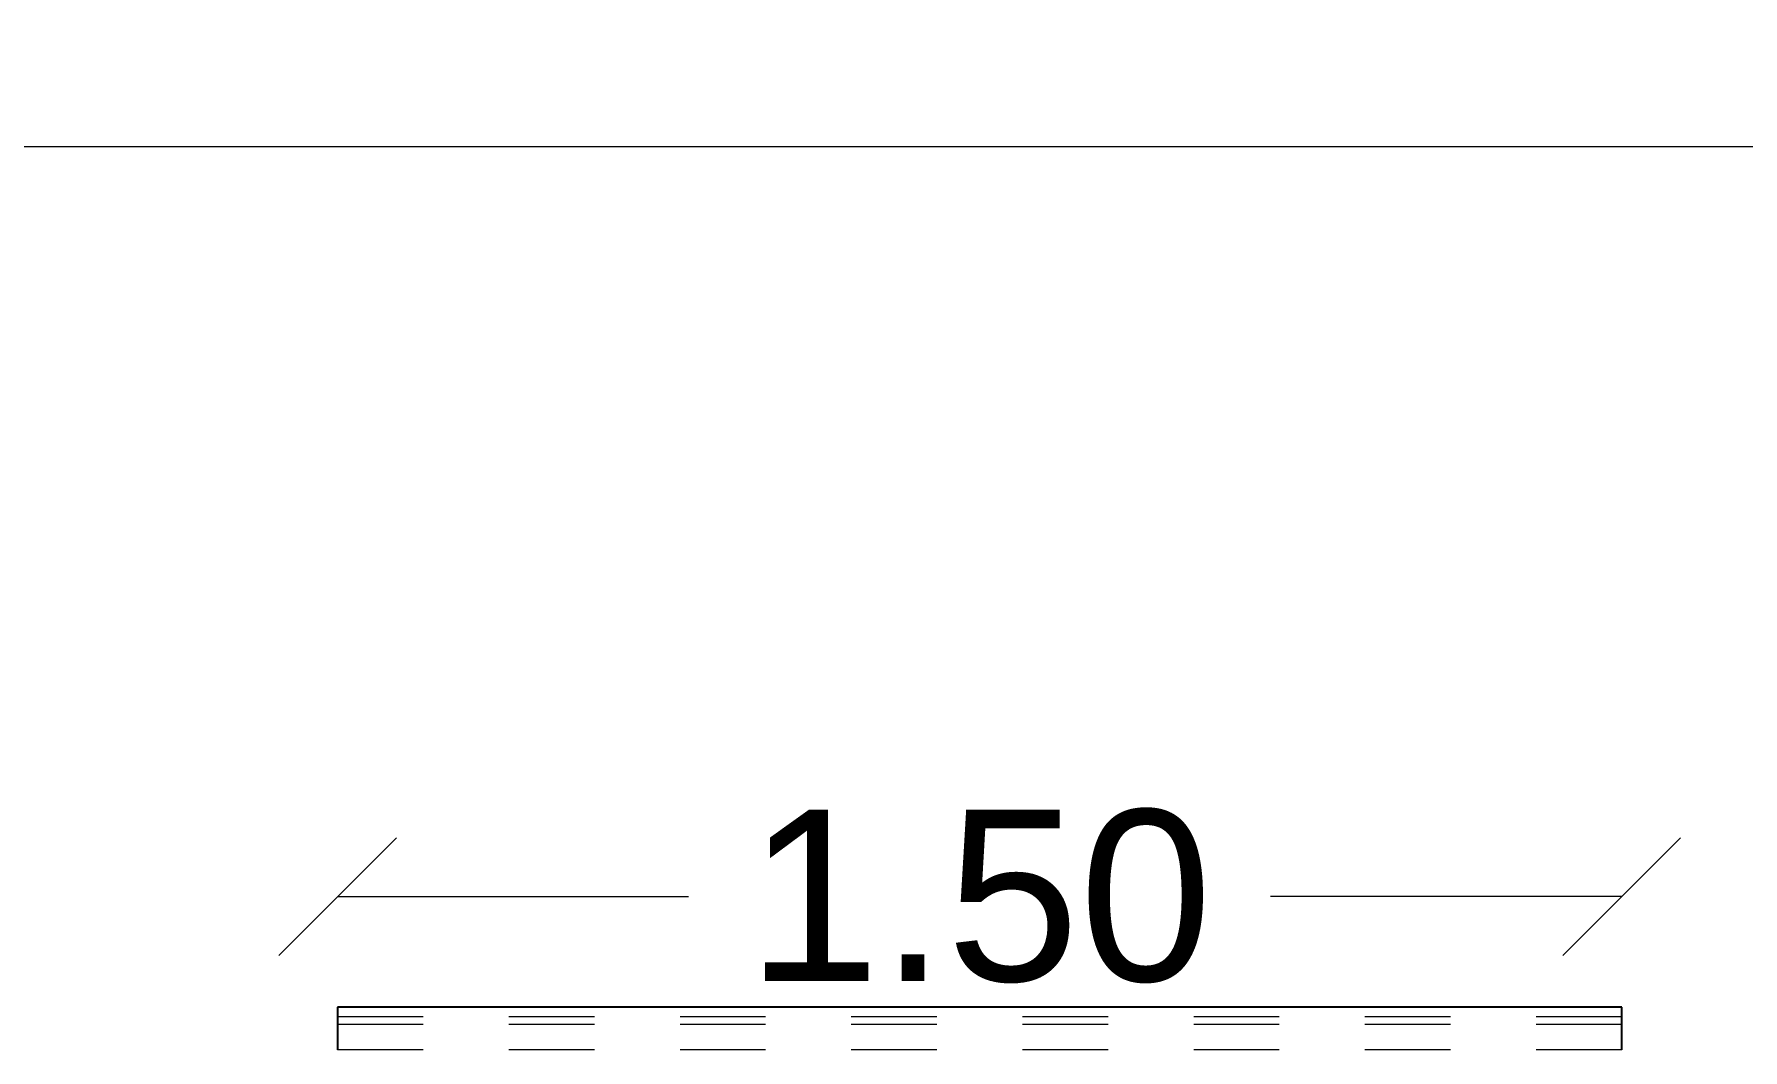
# Model space of a CAD drawing. Header units: metres. Extents: x -355 to 973, y -73 to 238.
# Drawn here: x -302.801 to -300.805, y 114.936 to 116.123 of the extents above; entities that cross this region are included whole.
import ezdxf

# ---------------------------------------------------------------- set-up
doc = ezdxf.new("R2010")
doc.units = ezdxf.units.M
doc.header["$LTSCALE"] = 3
doc.header["$MEASUREMENT"] = 0
doc.linetypes.add('202$0$HIDDEN', pattern=[0.375, 0.25, -0.125])
doc.layers.add('01B', color=10, linetype='Continuous')
doc.layers.add('5', color=2, linetype='Continuous')
doc.layers.add('05', color=21, linetype='Continuous', lineweight=5)
doc.styles.get("Standard").update_dxf_attribs({"font": 'arial.ttf'})
doc.dimstyles.new('ahmad', dxfattribs={"dimtxt": 0.2, "dimasz": 0.1375, "dimexe": 0, "dimexo": 0.0625, "dimgap": 0.09, "dimtad": 0, "dimzin": 0, "dimdsep": 46, "dimtxsty": 'Standard', "dimblk": 'OBLIQUE', "dimcen": 0.09, "dimclrd": 245, "dimclrt": 61, "dimadec": 0, "dimazin": 0, "dimtfac": 1, "dimtofl": 0, "dimtmove": 0, "dimatfit": 3, "dimldrblk": 'OBLIQUE', "dimfxl": 0, "dimfxlon": 1, "dimtolj": 1, "dimtzin": 0, "dimlwd": 13, "dimarcsym": 0})

# ---------------------------------------------------------------- blocks, each defined once
blk = doc.blocks.new('_Oblique')
at = {"color": 0, "linetype": 'ByBlock', "lineweight": -2}
blk.add_line((-0.5, -0.5), (0.5, 0.5), dxfattribs=at)
blk = doc.blocks.new('*D612')
at = {"color": 245, "lineweight": 13, "transparency": 16777216}
for p, q in [((-304.7968, 115.9914), (-298.7765, 115.9914)), ((-291.9197, 115.9914), (-297.94, 115.9914))]:
    blk.add_line(p, q, dxfattribs=at)
at = {"layer": 'Defpoints', "color": 0, "transparency": 16777216}
for p in [(-291.9197, 115.9914), (-304.7968, 114.8861), (-291.9197, 114.8861)]:
    blk.add_point(p, dxfattribs=at)
at = {"color": 245, "lineweight": 13, "transparency": 16777216, "xscale": 0.1375, "yscale": 0.1375, "zscale": 0.1375, "rotation": 180}
blk.add_blockref('_Oblique', (-304.7968, 115.9914), dxfattribs=at)
at = {"color": 245, "lineweight": 13, "transparency": 16777216, "xscale": 0.1375, "yscale": 0.1375, "zscale": 0.1375}
blk.add_blockref('_Oblique', (-291.9197, 115.9914), dxfattribs=at)
at = {"color": 61, "transparency": 16777216, "insert": (-298.3582, 115.9914), "char_height": 0.2, "attachment_point": 5}
blk.add_mtext('\\A1;12.88', dxfattribs=at)
blk = doc.blocks.new('ddd')
at = {"layer": '01B', "color": 32}
for p, q in [((1655.7637, 1004.0793), (1655.7637, 1004.0293)), ((1657.2637, 1004.0293), (1657.2637, 1004.0793))]:
    blk.add_line(p, q, dxfattribs=at)
at = {"layer": '5', "color": 32}
blk.add_line((1657.2637, 1004.0793), (1655.7637, 1004.0793), dxfattribs=at)
at = {"layer": '5', "color": 5, "linetype": '202$0$HIDDEN', "lineweight": 5, "ltscale": 0.1}
for p, q in [((1657.2637, 1004.0678), (1655.7637, 1004.0678)), ((1657.2637, 1004.059), (1655.7637, 1004.059)), ((1657.2637, 1004.0293), (1655.7637, 1004.0293))]:
    blk.add_line(p, q, dxfattribs=at)
blk = doc.blocks.new('*D916')
at = {"color": 245, "lineweight": 13, "transparency": 16777216}
for p, q in [((-302.4468, 115.1151), (-302.0368, 115.1151)), ((-300.9468, 115.1151), (-301.3568, 115.1151))]:
    blk.add_line(p, q, dxfattribs=at)
at = {"layer": 'Defpoints', "color": 0, "transparency": 16777216}
for p in [(-302.4468, 115.1151), (-302.4468, 114.9861), (-300.9468, 114.9861)]:
    blk.add_point(p, dxfattribs=at)
at = {"color": 245, "lineweight": 13, "transparency": 16777216, "xscale": 0.1375, "yscale": 0.1375, "zscale": 0.1375, "rotation": 180}
blk.add_blockref('_Oblique', (-302.4468, 115.1151), dxfattribs=at)
at = {"color": 245, "lineweight": 13, "transparency": 16777216, "xscale": 0.1375, "yscale": 0.1375, "zscale": 0.1375}
blk.add_blockref('_Oblique', (-300.9468, 115.1151), dxfattribs=at)
at = {"color": 61, "transparency": 16777216, "insert": (-301.6968, 115.1151), "char_height": 0.2, "attachment_point": 5}
blk.add_mtext('\\A1;1.50', dxfattribs=at)

msp = doc.modelspace()

# ---------------------------------------------------------------- block references
at = {"layer": '05'}
msp.add_blockref('ddd', (-1958.2104, -889.0932), dxfattribs=at)

# ---------------------------------------------------------------- dimensions: what is measured, and where the dimension line sits
for base, p1, p2, picture, middle in [((-291.9197, 115.9914), (-304.7968, 114.8861), (-291.9197, 114.8861), '*D612', (-298.3582, 115.9914)), ((-302.4468, 115.1151), (-300.9468, 114.9861), (-302.4468, 114.9861), '*D916', (-301.6968, 115.1151))]:
    dim = msp.add_linear_dim(base=base, p1=p1, p2=p2, dimstyle='ahmad')
    dim.commit()
    dim.dimension.update_dxf_attribs({"geometry": picture, "text_midpoint": middle})

doc.saveas('drawing.dxf')
